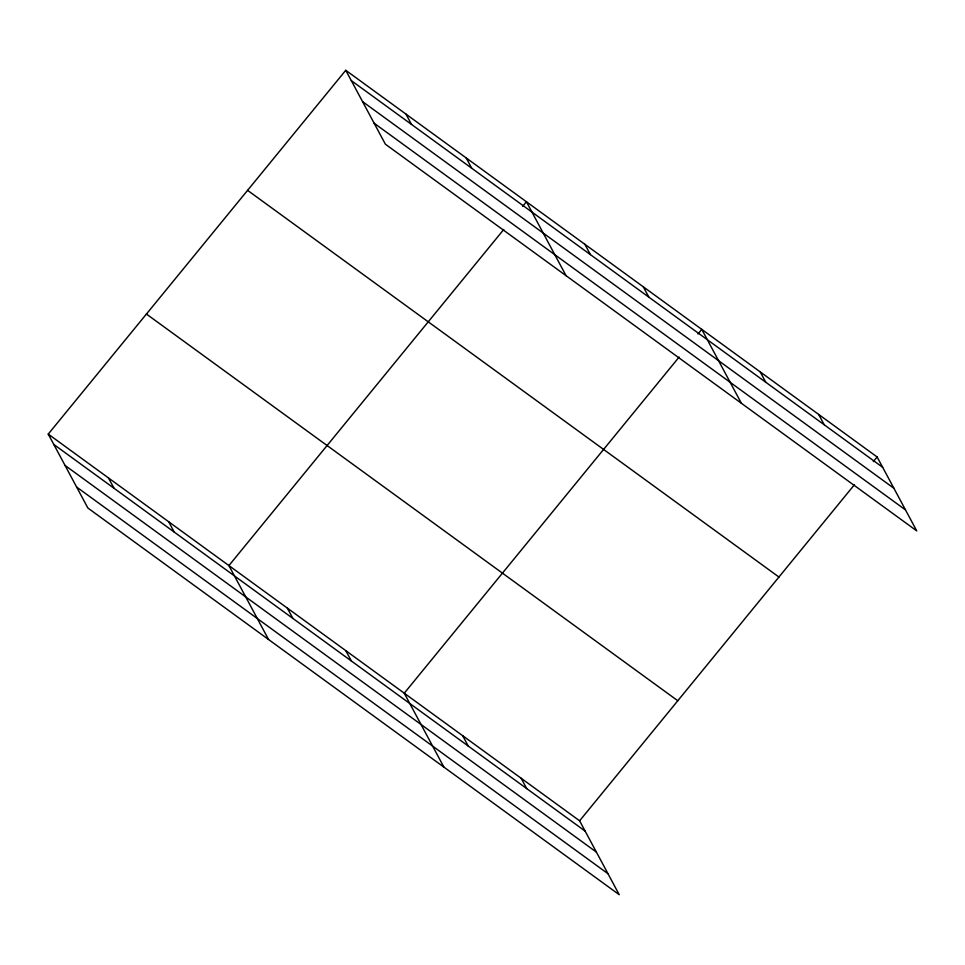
<?xml version="1.0" encoding="UTF-8"?>
<svg xmlns="http://www.w3.org/2000/svg" width="965" height="965" viewBox="0 0 965 965"><rect width="100%" height="100%" fill="white"/><g stroke="black" fill="none" stroke-linecap="round" stroke-linejoin="round"><path stroke-width="1.45" d="M48.25 434.105L579.615 820.805L619.24 894.712L87.875 508.024L48.25 434.105L345.76 70.288L877.125 456.976L916.75 530.895L385.385 144.195L345.76 70.288M503.766 229.465L228.91 565.587L268.547 639.493M522.644 206.377L526.42 201.757L566.057 275.676M679.119 357.074L404.263 693.196L443.888 767.103M697.997 333.987L701.772 329.367L741.397 403.286M579.615 820.805L854.459 484.683M873.349 461.596L877.125 456.976M351.296 80.602L882.649 467.301M362.538 101.59L893.904 488.278M374.131 123.206L905.496 509.906M247.583 190.346L778.948 577.046M146.427 314.047L677.792 700.747M53.787 444.431L585.14 831.118M65.029 465.407L596.394 852.107M76.621 487.036L607.986 873.723M818.67 414.443L824.207 424.757M760.227 371.911L765.752 382.224M643.317 286.834L648.854 297.148M584.874 244.302L590.399 254.615M466.204 157.934L471.728 168.248M405.976 114.111L411.512 124.425M521.16 778.273L526.697 788.586M462.718 735.728L468.242 746.054M345.808 650.663L351.344 660.977M287.365 608.119L292.89 618.444M168.694 521.763L174.219 532.077M108.466 477.94L114.003 488.254"/></g></svg>
